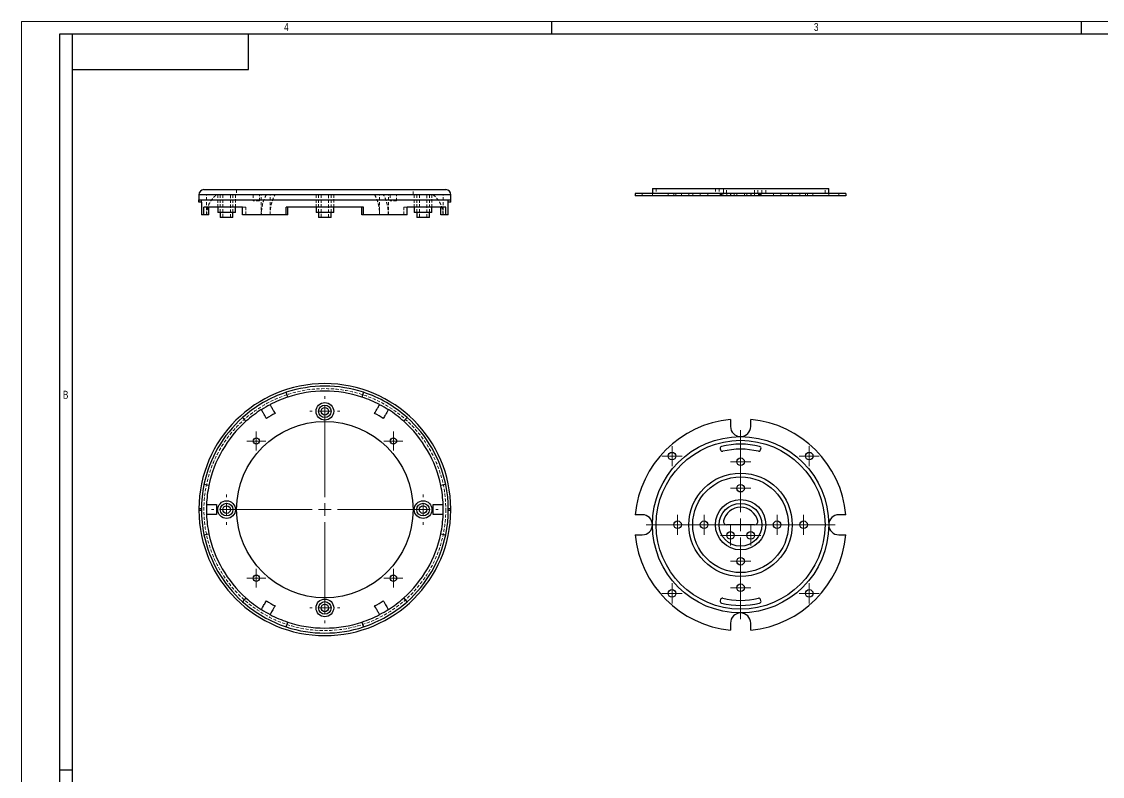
# Model space of a CAD drawing. Header units: millimetres. Extents: x 0 to 841, y 0 to 594.
# Drawn here: x 0 to 428.9, y 294.5 to 594 of the extents above; entities that cross this region are included whole.
import ezdxf

# ---------------------------------------------------------------- set-up
doc = ezdxf.new("R2010")
doc.units = ezdxf.units.MM
doc.linetypes.add('HIDDEN', pattern=[1.905, 1.27, -0.635])
doc.layers.add('ОСЕВЫЕ', color=7, linetype='Continuous')
doc.styles.add('SLDTEXTSTYLE4', font='TXT', dxfattribs={"width": 0.75})

# ---------------------------------------------------------------- blocks, each defined once
blk = doc.blocks.new('SW_CENTERMARKSYMBOL_0')
at = {"color": 0, "linetype": 'Continuous', "lineweight": 0}
for p, q in [((0, 5), (0, 6)), ((-5, 0), (-6, 0)), ((0, 0), (-2.5, 0)), ((0, 0), (0, 2.5)), ((0, 0), (0, -2.5)), ((0, 0), (2.5, 0)), ((5, 0), (6, 0)), ((0, -5), (0, -6))]:
    blk.add_line(p, q, dxfattribs=at)
blk = doc.blocks.new('SW_CENTERMARKSYMBOL_1')
at = {"color": 0, "linetype": 'Continuous', "lineweight": 0}
for p, q in [((0, 5), (0, 6)), ((-5, 0), (-6, 0)), ((0, 0), (-2.5, 0)), ((0, 0), (0, 2.5)), ((0, 0), (0, -2.5)), ((0, 0), (2.5, 0)), ((5, 0), (6, 0)), ((0, -5), (0, -6))]:
    blk.add_line(p, q, dxfattribs=at)
blk = doc.blocks.new('SW_CENTERMARKSYMBOL_2')
at = {"color": 0, "linetype": 'Continuous', "lineweight": 0}
for p, q in [((0, 5), (0, 37.5)), ((-5, 0), (-37.5, 0)), ((0, 0), (-2.5, 0)), ((0, 0), (0, 2.5)), ((0, 0), (0, -2.5)), ((0, 0), (2.5, 0)), ((5, 0), (37.5, 0)), ((0, -5), (0, -37.5))]:
    blk.add_line(p, q, dxfattribs=at)
blk = doc.blocks.new('SW_CENTERMARKSYMBOL_3')
at = {"color": 0, "linetype": 'Continuous', "lineweight": 0}
for p, q in [((0, 5), (0, 6)), ((-5, 0), (-6, 0)), ((0, 0), (-2.5, 0)), ((0, 0), (0, 2.5)), ((0, 0), (0, -2.5)), ((0, 0), (2.5, 0)), ((5, 0), (6, 0)), ((0, -5), (0, -6))]:
    blk.add_line(p, q, dxfattribs=at)
blk = doc.blocks.new('SW_CENTERMARKSYMBOL_4')
at = {"color": 0, "linetype": 'Continuous', "lineweight": 0}
for p, q in [((0, 5), (0, 6)), ((-5, 0), (-6, 0)), ((0, 0), (-2.5, 0)), ((0, 0), (0, 2.5)), ((0, 0), (0, -2.5)), ((0, 0), (2.5, 0)), ((5, 0), (6, 0)), ((0, -5), (0, -6))]:
    blk.add_line(p, q, dxfattribs=at)
blk = doc.blocks.new('SW_CENTERMARKSYMBOL_5')
at = {"color": 0, "linetype": 'Continuous', "lineweight": 0}
for p, q in [((-2.5, 0), (-3.75, 0)), ((0, 0), (-2.5, 0)), ((0, 2.5), (0, 3.75)), ((0, 0), (0, 2.5)), ((0, 0), (0, -2.5)), ((0, 0), (2.5, 0)), ((2.5, 0), (3.75, 0)), ((0, -2.5), (0, -3.75))]:
    blk.add_line(p, q, dxfattribs=at)
blk = doc.blocks.new('SW_CENTERMARKSYMBOL_6')
at = {"color": 0, "linetype": 'Continuous', "lineweight": 0}
for p, q in [((-2.5, 0), (-3.75, 0)), ((0, 0), (-2.5, 0)), ((0, 2.5), (0, 3.75)), ((0, 0), (0, 2.5)), ((0, 0), (0, -2.5)), ((0, 0), (2.5, 0)), ((2.5, 0), (3.75, 0)), ((0, -2.5), (0, -3.75))]:
    blk.add_line(p, q, dxfattribs=at)
blk = doc.blocks.new('SW_CENTERMARKSYMBOL_7')
at = {"color": 0, "linetype": 'Continuous', "lineweight": 0}
for p, q in [((-2.5, 0), (-3.75, 0)), ((0, 0), (-2.5, 0)), ((0, 2.5), (0, 3.75)), ((0, 0), (0, 2.5)), ((0, 0), (0, -2.5)), ((0, 0), (2.5, 0)), ((2.5, 0), (3.75, 0)), ((0, -2.5), (0, -3.75))]:
    blk.add_line(p, q, dxfattribs=at)
blk = doc.blocks.new('SW_CENTERMARKSYMBOL_8')
at = {"color": 0, "linetype": 'Continuous', "lineweight": 0}
for p, q in [((-2.5, 0), (-3.75, 0)), ((0, 0), (-2.5, 0)), ((0, 2.5), (0, 3.75)), ((0, 0), (0, 2.5)), ((0, 0), (0, -2.5)), ((0, 0), (2.5, 0)), ((2.5, 0), (3.75, 0)), ((0, -2.5), (0, -3.75))]:
    blk.add_line(p, q, dxfattribs=at)
blk = doc.blocks.new('SW_CENTERMARKSYMBOL_9')
at = {"color": 0, "linetype": 'Continuous', "lineweight": 0}
for p, q in [((0, 5), (0, 37.5)), ((-5, 0), (-37.5, 0)), ((0, 0), (-2.5, 0)), ((0, 0), (0, 2.5)), ((0, 0), (0, -2.5)), ((0, 0), (2.5, 0)), ((5, 0), (37.5, 0)), ((0, -5), (0, -37.5))]:
    blk.add_line(p, q, dxfattribs=at)
blk = doc.blocks.new('SW_CENTERMARKSYMBOL_10')
at = {"color": 0, "linetype": 'Continuous', "lineweight": 0}
for p, q in [((-2.5, 0), (-4, 0)), ((0, 0), (-2.5, 0)), ((0, 2.5), (0, 4)), ((0, 0), (0, 2.5)), ((0, 0), (0, -2.5)), ((0, 0), (2.5, 0)), ((2.5, 0), (4, 0)), ((0, -2.5), (0, -4))]:
    blk.add_line(p, q, dxfattribs=at)
blk = doc.blocks.new('SW_CENTERMARKSYMBOL_11')
at = {"color": 0, "linetype": 'Continuous', "lineweight": 0}
for p, q in [((-2.5, 0), (-4, 0)), ((0, 0), (-2.5, 0)), ((0, 2.5), (0, 4)), ((0, 0), (0, 2.5)), ((0, 0), (0, -2.5)), ((0, 0), (2.5, 0)), ((2.5, 0), (4, 0)), ((0, -2.5), (0, -4))]:
    blk.add_line(p, q, dxfattribs=at)
blk = doc.blocks.new('SW_CENTERMARKSYMBOL_12')
at = {"color": 0, "linetype": 'Continuous', "lineweight": 0}
for p, q in [((-2.5, 0), (-4, 0)), ((0, 0), (-2.5, 0)), ((0, 2.5), (0, 4)), ((0, 0), (0, 2.5)), ((0, 0), (0, -2.5)), ((0, 0), (2.5, 0)), ((2.5, 0), (4, 0)), ((0, -2.5), (0, -4))]:
    blk.add_line(p, q, dxfattribs=at)
blk = doc.blocks.new('SW_CENTERMARKSYMBOL_13')
at = {"color": 0, "linetype": 'Continuous', "lineweight": 0}
for p, q in [((-2.5, 0), (-4, 0)), ((0, 0), (-2.5, 0)), ((0, 2.5), (0, 4)), ((0, 0), (0, 2.5)), ((0, 0), (0, -2.5)), ((0, 0), (2.5, 0)), ((2.5, 0), (4, 0)), ((0, -2.5), (0, -4))]:
    blk.add_line(p, q, dxfattribs=at)
blk = doc.blocks.new('SW_CENTERMARKSYMBOL_14')
at = {"color": 0, "linetype": 'Continuous', "lineweight": 0}
for p, q in [((-2.5, 0), (-4, 0)), ((0, 0), (-2.5, 0)), ((0, 2.5), (0, 4)), ((0, 0), (0, 2.5)), ((0, 0), (0, -2.5)), ((0, 0), (2.5, 0)), ((2.5, 0), (4, 0)), ((0, -2.5), (0, -4))]:
    blk.add_line(p, q, dxfattribs=at)
blk = doc.blocks.new('SW_CENTERMARKSYMBOL_15')
at = {"color": 0, "linetype": 'Continuous', "lineweight": 0}
for p, q in [((-2.5, 0), (-4, 0)), ((0, 0), (-2.5, 0)), ((0, 2.5), (0, 4)), ((0, 0), (0, 2.5)), ((0, 0), (0, -2.5)), ((0, 0), (2.5, 0)), ((2.5, 0), (4, 0)), ((0, -2.5), (0, -4))]:
    blk.add_line(p, q, dxfattribs=at)
blk = doc.blocks.new('SW_CENTERMARKSYMBOL_16')
at = {"color": 0, "linetype": 'Continuous', "lineweight": 0}
for p, q in [((-2.5, 0), (-4, 0)), ((0, 0), (-2.5, 0)), ((0, 2.5), (0, 4)), ((0, 0), (0, 2.5)), ((0, 0), (0, -2.5)), ((0, 0), (2.5, 0)), ((2.5, 0), (4, 0)), ((0, -2.5), (0, -4))]:
    blk.add_line(p, q, dxfattribs=at)
blk = doc.blocks.new('SW_CENTERMARKSYMBOL_17')
at = {"color": 0, "linetype": 'Continuous', "lineweight": 0}
for p, q in [((-2.5, 0), (-4, 0)), ((0, 0), (-2.5, 0)), ((0, 2.5), (0, 4)), ((0, 0), (0, 2.5)), ((0, 0), (0, -2.5)), ((0, 0), (2.5, 0)), ((2.5, 0), (4, 0)), ((0, -2.5), (0, -4))]:
    blk.add_line(p, q, dxfattribs=at)
blk = doc.blocks.new('SW_CENTERMARKSYMBOL_18')
at = {"color": 0, "linetype": 'Continuous', "lineweight": 0}
for p, q in [((-2.5, 0), (-4, 0)), ((0, 0), (-2.5, 0)), ((0, 2.5), (0, 4)), ((0, 0), (0, 2.5)), ((0, 0), (0, -2.5)), ((0, 0), (2.5, 0)), ((2.5, 0), (4, 0)), ((0, -2.5), (0, -4))]:
    blk.add_line(p, q, dxfattribs=at)
blk = doc.blocks.new('SW_CENTERMARKSYMBOL_19')
at = {"color": 0, "linetype": 'Continuous', "lineweight": 0}
for p, q in [((-2.5, 0), (-4, 0)), ((0, 0), (-2.5, 0)), ((0, 2.5), (0, 4)), ((0, 0), (0, 2.5)), ((0, 0), (0, -2.5)), ((0, 0), (2.5, 0)), ((2.5, 0), (4, 0)), ((0, -2.5), (0, -4))]:
    blk.add_line(p, q, dxfattribs=at)
blk = doc.blocks.new('SW_CENTERMARKSYMBOL_20')
at = {"color": 0, "linetype": 'Continuous', "lineweight": 0}
for p, q in [((-2.5, 0), (-4, 0)), ((0, 0), (-2.5, 0)), ((0, 2.5), (0, 4)), ((0, 0), (0, 2.5)), ((0, 0), (0, -2.5)), ((0, 0), (2.5, 0)), ((2.5, 0), (4, 0)), ((0, -2.5), (0, -4))]:
    blk.add_line(p, q, dxfattribs=at)
blk = doc.blocks.new('SW_CENTERMARKSYMBOL_21')
at = {"color": 0, "linetype": 'Continuous', "lineweight": 0}
for p, q in [((-2.5, 0), (-4, 0)), ((0, 0), (-2.5, 0)), ((0, 2.5), (0, 4)), ((0, 0), (0, 2.5)), ((0, 0), (0, -2.5)), ((0, 0), (2.5, 0)), ((2.5, 0), (4, 0)), ((0, -2.5), (0, -4))]:
    blk.add_line(p, q, dxfattribs=at)
blk = doc.blocks.new('SW_CENTERMARKSYMBOL_22')
at = {"color": 0, "linetype": 'Continuous', "lineweight": 0}
for p, q in [((-2.5, 0), (-4, 0)), ((0, 0), (-2.5, 0)), ((0, 2.5), (0, 4)), ((0, 0), (0, 2.5)), ((0, 0), (0, -2.5)), ((0, 0), (2.5, 0)), ((2.5, 0), (4, 0)), ((0, -2.5), (0, -4))]:
    blk.add_line(p, q, dxfattribs=at)
blk = doc.blocks.new('SW_CENTERMARKSYMBOL_23')
at = {"color": 0, "linetype": 'Continuous', "lineweight": 0}
for p, q in [((-2.5, 0), (-4, 0)), ((0, 0), (-2.5, 0)), ((0, 2.5), (0, 4)), ((0, 0), (0, 2.5)), ((0, 0), (0, -2.5)), ((0, 0), (2.5, 0)), ((2.5, 0), (4, 0)), ((0, -2.5), (0, -4))]:
    blk.add_line(p, q, dxfattribs=at)

msp = doc.modelspace()

# ---------------------------------------------------------------- linework, layer by layer
at = {"color": 7, "linetype": 'Continuous', "lineweight": 25}
for p, q in [((20, 589), (20, 5)), ((836, 589), (20, 589)), ((20, 589), (20, 5)), ((90, 575), (90, 589)), ((20, 575), (90, 575)), ((250.33, 527.83), (250.33, 525.83)), ((250.33, 527.83), (285.33, 527.83)), ((285.33, 527.83), (320.33, 527.83)), ((320.33, 525.83), (320.33, 527.83)), ((70.34, 525.32), (70.34, 522.32)), ((70.34, 522.32), (70.34, 523.32)), ((70.34, 523.32), (170.34, 523.32)), ((71.34, 522.32), (71.34, 523.32)), ((72.34, 527.32), (120.34, 527.32)), ((120.34, 527.32), (168.34, 527.32)), ((169.34, 522.32), (169.34, 523.32)), ((170.34, 522.32), (170.34, 525.32)), ((170.34, 522.32), (170.34, 523.32)), ((243.52, 525.83), (243.52, 524.83)), ((281.33, 525.83), (243.52, 525.83)), ((281.33, 524.83), (243.52, 524.83)), ((281.33, 525.83), (281.33, 524.83)), ((289.33, 525.83), (281.33, 525.83)), ((289.33, 524.83), (281.33, 524.83)), ((327.14, 525.83), (289.33, 525.83)), ((289.33, 525.83), (289.33, 524.83)), ((327.14, 524.83), (289.33, 524.83)), ((327.14, 525.83), (327.14, 524.83)), ((70.34, 522.32), (70.34, 522.32)), ((71.34, 522.32), (70.34, 522.32)), ((71.34, 522.32), (71.34, 517.32)), ((72.37, 517.32), (72.37, 520.32)), ((87.7, 520.32), (72.37, 520.32)), ((74.33, 517.32), (74.33, 520.32)), ((77.84, 520.32), (77.84, 518.32)), ((84.84, 518.32), (84.84, 520.32)), ((87.7, 517.32), (87.7, 520.32)), ((135.67, 520.32), (105.01, 520.32)), ((105.01, 517.32), (105.01, 520.32)), ((105.63, 517.32), (105.63, 520.32)), ((116.84, 520.32), (116.84, 518.32)), ((123.84, 518.32), (123.84, 520.32)), ((135.04, 517.32), (135.04, 520.32)), ((135.67, 517.32), (135.67, 520.32)), ((168.31, 520.32), (152.98, 520.32)), ((152.98, 517.32), (152.98, 520.32)), ((155.84, 520.32), (155.84, 518.32)), ((162.84, 518.32), (162.84, 520.32)), ((166.35, 517.32), (166.35, 520.32)), ((168.31, 517.32), (168.31, 520.32)), ((169.34, 517.32), (169.34, 522.32)), ((170.34, 522.32), (169.34, 522.32)), ((170.34, 522.32), (170.34, 522.32)), ((72.37, 517.32), (71.34, 517.32)), ((74.33, 517.32), (72.37, 517.32)), ((84.84, 518.32), (77.84, 518.32)), ((78.84, 518.32), (78.84, 516.32)), ((83.84, 516.32), (78.84, 516.32)), ((83.84, 516.32), (83.84, 518.32)), ((105.01, 517.32), (87.7, 517.32)), ((105.63, 517.32), (105.01, 517.32)), ((123.84, 518.32), (116.84, 518.32)), ((117.84, 518.32), (117.84, 516.32)), ((122.84, 516.32), (117.84, 516.32)), ((122.84, 516.32), (122.84, 518.32)), ((135.67, 517.32), (135.04, 517.32)), ((152.98, 517.32), (135.67, 517.32)), ((162.84, 518.32), (155.84, 518.32)), ((156.84, 518.32), (156.84, 516.32)), ((161.84, 516.32), (156.84, 516.32)), ((161.84, 516.32), (161.84, 518.32)), ((168.31, 517.32), (166.35, 517.32)), ((169.34, 517.32), (168.31, 517.32)), ((105.63, 445), (105.01, 446.9)), ((135.67, 446.9), (135.04, 445)), ((98.61, 441.99), (98.59, 442.03)), ((142.09, 442.03), (142.06, 441.99)), ((95.13, 440.03), (95.15, 439.99)), ((145.53, 439.99), (145.55, 440.03)), ((87.7, 436.91), (89.03, 435.41)), ((151.65, 435.41), (152.98, 436.91)), ((281.33, 436.16), (281.33, 433.35)), ((289.33, 433.35), (289.33, 436.16)), ((277.25, 424.53), (277.38, 424.05)), ((293.29, 424.05), (293.42, 424.53)), ((74.33, 409.95), (72.37, 410.35)), ((168.31, 410.35), (166.35, 409.95)), ((71.34, 400.61), (70.34, 400.61)), ((70.34, 400.11), (71.34, 400.11)), ((73.42, 402.36), (73.38, 402.36)), ((167.3, 402.36), (167.25, 402.36)), ((170.34, 400.61), (169.34, 400.61)), ((169.34, 400.11), (170.34, 400.11)), ((73.38, 398.36), (73.42, 398.36)), ((167.25, 398.36), (167.3, 398.36)), ((246.33, 398.35), (243.52, 398.35)), ((327.14, 398.35), (324.33, 398.35)), ((72.37, 390.37), (74.33, 390.77)), ((166.35, 390.77), (168.31, 390.37)), ((243.52, 390.35), (246.33, 390.35)), ((290.9, 394.35), (279.77, 394.35)), ((324.33, 390.35), (327.14, 390.35)), ((89.03, 365.31), (87.7, 363.81)), ((152.98, 363.81), (151.65, 365.31)), ((277.38, 364.66), (277.25, 364.18)), ((293.42, 364.18), (293.29, 364.66)), ((95.15, 360.73), (95.13, 360.69)), ((145.55, 360.69), (145.53, 360.73)), ((98.59, 358.69), (98.61, 358.73)), ((142.06, 358.73), (142.09, 358.69)), ((105.01, 353.82), (105.63, 355.72)), ((135.04, 355.72), (135.67, 353.82)), ((281.33, 355.35), (281.33, 352.54)), ((289.33, 352.54), (289.33, 355.35))]:
    msp.add_line(p, q, dxfattribs=at)
at = {"color": 7, "linetype": 'HIDDEN', "lineweight": 18}
for p, q in [((251.83, 527.83), (251.83, 525.83)), ((275.33, 527.83), (275.33, 525.83)), ((276.84, 527.83), (276.84, 525.83)), ((278.5, 527.83), (278.5, 525.83)), ((278.53, 525.83), (278.53, 527.83)), ((279.77, 525.83), (279.77, 527.83)), ((290.9, 525.83), (290.9, 527.83)), ((292.13, 525.83), (292.13, 527.83)), ((292.16, 525.83), (292.16, 527.83)), ((293.82, 525.83), (293.82, 527.83)), ((295.33, 525.83), (295.33, 527.83)), ((318.83, 525.83), (318.83, 527.83)), ((70.34, 525.32), (73.38, 525.32)), ((95.13, 525.32), (73.38, 525.32)), ((73.38, 517.32), (73.38, 525.32)), ((77.34, 525.32), (77.34, 525.29)), ((77.39, 525.29), (77.34, 525.29)), ((77.39, 525.29), (77.39, 525.32)), ((77.84, 525.32), (77.84, 520.32)), ((78.84, 525.32), (78.84, 518.32)), ((78.84, 525.32), (78.84, 518.32)), ((79.84, 525.32), (79.84, 516.32)), ((82.84, 516.32), (82.84, 525.32)), ((83.84, 518.32), (83.84, 525.32)), ((83.84, 518.32), (83.84, 525.32)), ((84.84, 520.32), (84.84, 525.32)), ((85.34, 527.32), (85.34, 525.32)), ((91.87, 525.32), (91.87, 522.82)), ((94.37, 522.82), (94.37, 525.32)), ((95.13, 525.32), (97.13, 525.32)), ((95.13, 517.32), (95.13, 525.32)), ((97.13, 525.29), (97.13, 525.32)), ((97.13, 525.32), (98.59, 525.32)), ((100.59, 525.29), (97.13, 525.29)), ((142.09, 525.32), (98.59, 525.32)), ((98.59, 517.32), (98.59, 525.32)), ((100.59, 525.29), (100.59, 525.32)), ((116.84, 525.32), (116.84, 520.32)), ((117.84, 525.32), (117.84, 518.32)), ((117.84, 525.32), (117.84, 518.32)), ((118.84, 525.32), (118.84, 516.32)), ((121.84, 516.32), (121.84, 525.32)), ((122.84, 518.32), (122.84, 525.32)), ((122.84, 518.32), (122.84, 525.32)), ((123.84, 520.32), (123.84, 525.32)), ((140.08, 525.29), (140.08, 525.32)), ((143.55, 525.29), (140.08, 525.29)), ((142.09, 517.32), (142.09, 525.32)), ((142.09, 525.32), (143.55, 525.32)), ((143.55, 525.32), (145.55, 525.32)), ((143.55, 525.29), (143.55, 525.32)), ((167.3, 525.32), (145.55, 525.32)), ((145.55, 517.32), (145.55, 525.32)), ((146.31, 525.32), (146.31, 522.82)), ((148.81, 522.82), (148.81, 525.32)), ((155.34, 525.32), (155.34, 527.32)), ((155.84, 525.32), (155.84, 520.32)), ((156.84, 525.32), (156.84, 518.32)), ((156.84, 525.32), (156.84, 518.32)), ((157.84, 525.32), (157.84, 516.32)), ((160.84, 516.32), (160.84, 525.32)), ((161.84, 518.32), (161.84, 525.32)), ((161.84, 518.32), (161.84, 525.32)), ((162.84, 520.32), (162.84, 525.32)), ((163.29, 525.29), (163.29, 525.32)), ((163.34, 525.29), (163.29, 525.29)), ((163.34, 525.29), (163.34, 525.32)), ((167.3, 517.32), (167.3, 525.32)), ((167.3, 525.32), (170.34, 525.32)), ((246.33, 525.83), (246.33, 524.83)), ((250.33, 524.83), (250.33, 525.83)), ((256.61, 525.83), (256.61, 524.83)), ((258.83, 525.83), (258.83, 524.83)), ((259.61, 524.83), (259.61, 525.83)), ((261.83, 524.83), (261.83, 525.83)), ((264.83, 525.83), (264.83, 524.83)), ((266.33, 525.83), (266.33, 524.83)), ((269.33, 525.83), (269.33, 524.83)), ((272.33, 524.83), (272.33, 525.83)), ((277.22, 525.83), (277.22, 524.83)), ((277.25, 524.83), (277.25, 525.83)), ((277.38, 524.83), (277.38, 525.83)), ((277.79, 524.83), (277.79, 525.83)), ((278.28, 524.83), (278.28, 525.83)), ((279.83, 525.83), (279.83, 524.83)), ((282.83, 524.83), (282.83, 525.83)), ((283.83, 525.83), (283.83, 524.83)), ((286.83, 524.83), (286.83, 525.83)), ((287.83, 525.83), (287.83, 524.83)), ((290.83, 524.83), (290.83, 525.83)), ((292.39, 524.83), (292.39, 525.83)), ((292.87, 524.83), (292.87, 525.83)), ((293.29, 524.83), (293.29, 525.83)), ((293.42, 524.83), (293.42, 525.83)), ((293.44, 524.83), (293.44, 525.83)), ((298.33, 525.83), (298.33, 524.83)), ((301.33, 524.83), (301.33, 525.83)), ((304.33, 524.83), (304.33, 525.83)), ((305.83, 524.83), (305.83, 525.83)), ((308.83, 525.83), (308.83, 524.83)), ((311.06, 525.83), (311.06, 524.83)), ((311.83, 524.83), (311.83, 525.83)), ((314.06, 524.83), (314.06, 525.83)), ((320.33, 525.83), (320.33, 524.83)), ((324.33, 525.83), (324.33, 524.83)), ((87.7, 520.32), (89.03, 520.32)), ((89.03, 517.32), (89.03, 520.32)), ((94.37, 522.82), (91.87, 522.82)), ((148.81, 522.82), (146.31, 522.82)), ((151.65, 517.32), (151.65, 520.32)), ((151.65, 520.32), (152.98, 520.32))]:
    msp.add_line(p, q, dxfattribs=at)
at = {"color": 8, "linetype": 'Continuous', "lineweight": 25}
for p, q in [((120.34, 525.32), (70.34, 525.32)), ((170.34, 525.32), (120.34, 525.32))]:
    msp.add_line(p, q, dxfattribs=at)
at = {"color": 7, "linetype": 'HIDDEN', "lineweight": 18}
msp.add_circle((120.34, 400.36), 48, dxfattribs=at)
at = {"color": 7, "linetype": 'Continuous', "lineweight": 25}
for centre, radius in [((120.34, 439.36), 3.5), ((120.34, 439.36), 2.5), ((120.34, 439.36), 1.5), ((120.34, 400.36), 35), ((285.33, 394.35), 35), ((93.12, 427.58), 1.25), ((147.56, 427.58), 1.25), ((285.33, 394.35), 33.5), ((258.11, 421.58), 1.5), ((285.33, 419.35), 1.5), ((312.56, 421.58), 1.5), ((285.33, 394.35), 20.5), ((285.33, 394.35), 19), ((285.33, 408.85), 1.5), ((81.34, 400.36), 3.5), ((159.34, 400.36), 3.5), ((285.33, 394.35), 10), ((81.34, 400.36), 2.5), ((81.34, 400.36), 1.5), ((159.34, 400.36), 2.5), ((159.34, 400.36), 1.5), ((285.33, 394.35), 8.49), ((260.33, 394.35), 1.5), ((270.83, 394.35), 1.5), ((299.83, 394.35), 1.5), ((310.33, 394.35), 1.5), ((281.33, 390.11), 1.5), ((289.33, 390.11), 1.5), ((285.33, 379.85), 1.5), ((93.12, 373.14), 1.25), ((147.56, 373.14), 1.25), ((285.33, 369.35), 1.5), ((120.34, 361.36), 3.5), ((258.11, 367.13), 1.5), ((312.56, 367.13), 1.5), ((120.34, 361.36), 2.5), ((120.34, 361.36), 1.5)]:
    msp.add_circle(centre, radius, dxfattribs=at)
for centre, radius, start, end in [((72.34, 525.32), 2, 90, 180), ((168.34, 525.32), 2, 0, 90), ((120.34, 400.36), 50, 0.2865, 179.7135), ((120.34, 400.36), 49, 108.2317, 131.7683), ((120.34, 400.36), 49, 71.7683, 108.2317), ((120.34, 400.36), 47, 71.7683, 108.2317), ((120.34, 400.36), 49, 48.2317, 71.7683), ((120.34, 400.36), 46.96, 117.5589, 122.4411), ((120.34, 400.36), 47, 108.2317, 117.5611), ((120.34, 400.36), 47, 62.4389, 71.7683), ((120.34, 400.36), 46.96, 57.5589, 62.4411), ((120.34, 400.36), 47, 122.4389, 131.7683), ((120.34, 400.36), 43, 117.3341, 122.6659), ((120.34, 400.36), 43, 57.3341, 62.6659), ((120.34, 400.36), 47, 48.2317, 57.5611), ((120.34, 400.36), 49, 131.7683, 168.2317), ((120.34, 400.36), 47, 131.7683, 168.2317), ((120.34, 400.36), 47, 11.7683, 48.2317), ((120.34, 400.36), 49, 11.7683, 48.2317), ((285.33, 394.35), 42, 95.465, 174.535), ((285.33, 433.35), 4, 180, 0), ((285.33, 394.35), 42, 5.465, 84.535), ((277.97, 424.72), 0.75, 103.6248, 195), ((285.33, 394.35), 32, 76.3752, 103.6248), ((292.69, 424.72), 0.75, 345, 76.3752), ((278.1, 424.24), 0.75, 195, 283.6024), ((285.33, 394.35), 30, 76.3976, 103.6024), ((292.56, 424.24), 0.75, 256.3976, 345), ((120.34, 400.36), 49, 168.2317, 191.7683), ((120.34, 400.36), 47, 168.2317, 177.5611), ((120.34, 400.36), 47, 2.4389, 11.7683), ((120.34, 400.36), 49, 348.2317, 11.7683), ((120.34, 400.36), 50, 179.7135, 180.2865), ((120.34, 400.36), 50, 180.2865, 359.7135), ((120.34, 400.36), 46.96, 177.5589, 182.4411), ((120.34, 400.36), 43, 177.3341, 182.6659), ((120.34, 400.36), 43, 357.3341, 2.6659), ((120.34, 400.36), 46.96, 357.5589, 2.4411), ((120.34, 400.36), 50, 359.7135, 0.2865), ((285.33, 394.35), 6.97, 12.7818, 167.2182), ((120.34, 400.36), 47, 182.4389, 191.7683), ((120.34, 400.36), 47, 348.2317, 357.5611), ((246.33, 394.35), 4, 270, 90), ((279.77, 395.61), 1.26, 167.2182, 270), ((290.9, 395.61), 1.26, 270, 12.7818), ((324.33, 394.35), 4, 90, 270), ((120.34, 400.36), 49, 191.7683, 228.2317), ((120.34, 400.36), 47, 191.7683, 228.2317), ((120.34, 400.36), 47, 311.7683, 348.2317), ((120.34, 400.36), 49, 311.7683, 348.2317), ((285.33, 394.35), 42, 185.465, 264.535), ((285.33, 394.35), 42, 275.465, 354.535), ((120.34, 400.36), 47, 228.2317, 237.5611), ((120.34, 400.36), 47, 302.4389, 311.7683), ((278.1, 364.46), 0.75, 76.3976, 165), ((285.33, 394.35), 30, 256.3976, 283.6024), ((292.56, 364.46), 0.75, 15, 103.6024), ((120.34, 400.36), 49, 228.2317, 251.7683), ((120.34, 400.36), 46.96, 237.5589, 242.4411), ((120.34, 400.36), 43, 237.3341, 242.6659), ((120.34, 400.36), 49, 288.2317, 311.7683), ((120.34, 400.36), 43, 297.3341, 302.6659), ((120.34, 400.36), 46.96, 297.5589, 302.4411), ((277.97, 363.98), 0.75, 165, 256.3752), ((285.33, 394.35), 32, 256.3752, 283.6248), ((292.69, 363.98), 0.75, 283.6248, 15), ((120.34, 400.36), 47, 242.4389, 251.7683), ((120.34, 400.36), 47, 288.2317, 297.5611), ((285.33, 355.35), 4, 0, 180), ((120.34, 400.36), 49, 251.7683, 288.2317), ((120.34, 400.36), 47, 251.7683, 288.2317)]:
    msp.add_arc(centre, radius, start, end, dxfattribs=at)
at = {"color": 7, "linetype": 'HIDDEN', "lineweight": 18}
for points, knots in [([(73.42, 517.32), (73.43, 518.09), (73.53, 518.87), (73.88, 520.35), (74.14, 521.07), (74.83, 522.46), (75.25, 523.1), (75.98, 523.98), (76.24, 524.27), (76.79, 524.81), (77.08, 525.06), (77.39, 525.29)], [0, 0, 0, 0, 0.25, 0.25, 0.5, 0.5, 0.75, 0.75, 0.875, 0.875, 1, 1, 1, 1]), ([(97.13, 525.29), (96.82, 524.82), (96.55, 524.28), (96.06, 523.11), (95.85, 522.45), (95.51, 521.08), (95.38, 520.36), (95.2, 518.86), (95.15, 518.1), (95.15, 517.32)], [0, 0, 0, 0, 0.25, 0.25, 0.5, 0.5, 0.75, 0.75, 1, 1, 1, 1]), ([(98.61, 517.32), (98.62, 518.1), (98.66, 518.86), (98.84, 520.34), (98.97, 521.08), (99.31, 522.44), (99.52, 523.09), (100.01, 524.28), (100.29, 524.82), (100.59, 525.29)], [0, 0, 0, 0, 0.25, 0.25, 0.5, 0.5, 0.75, 0.75, 1, 1, 1, 1]), ([(140.08, 525.29), (140.39, 524.82), (140.66, 524.28), (141.15, 523.11), (141.36, 522.45), (141.7, 521.08), (141.83, 520.36), (142.01, 518.86), (142.06, 518.1), (142.06, 517.32)], [0, 0, 0, 0, 0.25, 0.25, 0.5, 0.5, 0.75, 0.75, 1, 1, 1, 1]), ([(145.53, 517.32), (145.53, 518.1), (145.48, 518.86), (145.3, 520.34), (145.17, 521.08), (144.83, 522.44), (144.62, 523.09), (144.13, 524.28), (143.85, 524.82), (143.55, 525.29)], [0, 0, 0, 0, 0.25, 0.25, 0.5, 0.5, 0.75, 0.75, 1, 1, 1, 1]), ([(163.29, 525.29), (163.9, 524.82), (164.45, 524.29), (165.18, 523.4), (165.41, 523.09), (165.83, 522.45), (166.02, 522.11), (166.36, 521.43), (166.51, 521.08), (166.77, 520.36), (166.88, 519.98), (167.15, 518.86), (167.25, 518.09), (167.25, 517.32)], [0, 0, 0, 0, 0.25, 0.25, 0.375, 0.375, 0.5, 0.5, 0.625, 0.625, 0.75, 0.75, 1, 1, 1, 1])]:
    msp.add_open_spline(points, degree=3, knots=knots, dxfattribs=at)
at = {"color": 7, "linetype": 'Continuous', "lineweight": 25}
for points, knots in [([(98.64, 441.95), (98.65, 441.93), (98.68, 441.87), (98.89, 441.51), (99.25, 440.89), (99.68, 440.14), (100.14, 439.35), (100.44, 438.82), (100.59, 438.56)], [0, 0, 0, 0, 0.133302, 0.333493, 0.528052, 0.72825, 0.86321, 1, 1, 1, 1]), ([(140.08, 438.56), (140.3, 438.93), (140.73, 439.69), (141.26, 440.59), (141.67, 441.3), (141.91, 441.72), (142.02, 441.92), (142.04, 441.94), (142.04, 441.95)], [0, 0, 0, 0, 0.199235, 0.404244, 0.603496, 0.808534, 0.946354, 1, 1, 1, 1]), ([(97.13, 436.56), (96.92, 436.93), (96.48, 437.69), (95.96, 438.59), (95.55, 439.3), (95.31, 439.72), (95.19, 439.92), (95.18, 439.94), (95.17, 439.95)], [0, 0, 0, 0, 0.199235, 0.404244, 0.603496, 0.808534, 0.946354, 1, 1, 1, 1]), ([(145.5, 439.95), (145.49, 439.93), (145.46, 439.87), (145.25, 439.51), (144.9, 438.89), (144.46, 438.14), (144, 437.35), (143.7, 436.82), (143.55, 436.56)], [0, 0, 0, 0, 0.133302, 0.333493, 0.528052, 0.72825, 0.86321, 1, 1, 1, 1]), ([(73.47, 402.36), (73.48, 402.36), (73.51, 402.36), (73.8, 402.36), (74.41, 402.36), (75.3, 402.36), (76.31, 402.36), (77.07, 402.36), (77.39, 402.36)], [0, 0, 0, 0, 0.039726, 0.242791, 0.445856, 0.648916, 0.851977, 1, 1, 1, 1]), ([(163.29, 402.36), (163.9, 402.36), (164.45, 402.36), (165.18, 402.36), (165.41, 402.36), (165.83, 402.36), (166.02, 402.36), (166.36, 402.36), (166.51, 402.36), (166.77, 402.36), (166.88, 402.36), (167.15, 402.36), (167.25, 402.36), (167.25, 402.36)], [0, 0, 0, 0, 0.25, 0.25, 0.375, 0.375, 0.5, 0.5, 0.625, 0.625, 0.75, 0.75, 1, 1, 1, 1]), ([(77.39, 398.36), (77.06, 398.36), (76.41, 398.36), (75.47, 398.36), (74.61, 398.36), (74, 398.36), (73.66, 398.36), (73.5, 398.36), (73.48, 398.36), (73.47, 398.36)], [0, 0, 0, 0, 0.150071, 0.300142, 0.503376, 0.706609, 0.833447, 0.960285, 1, 1, 1, 1]), ([(167.21, 398.36), (167.2, 398.36), (167.16, 398.36), (166.88, 398.36), (166.27, 398.36), (165.38, 398.36), (164.37, 398.36), (163.61, 398.36), (163.29, 398.36)], [0, 0, 0, 0, 0.039726, 0.242791, 0.445856, 0.648916, 0.851977, 1, 1, 1, 1]), ([(95.17, 360.77), (95.19, 360.79), (95.22, 360.85), (95.43, 361.21), (95.78, 361.83), (96.22, 362.58), (96.67, 363.37), (96.98, 363.9), (97.13, 364.16)], [0, 0, 0, 0, 0.133302, 0.333493, 0.528052, 0.72825, 0.86321, 1, 1, 1, 1]), ([(100.59, 362.16), (100.38, 361.79), (99.94, 361.03), (99.42, 360.13), (99.01, 359.42), (98.77, 359), (98.66, 358.8), (98.64, 358.78), (98.64, 358.77)], [0, 0, 0, 0, 0.199235, 0.404244, 0.603496, 0.808534, 0.946354, 1, 1, 1, 1]), ([(142.04, 358.77), (142.03, 358.79), (142, 358.85), (141.79, 359.21), (141.43, 359.83), (141, 360.58), (140.54, 361.37), (140.24, 361.9), (140.08, 362.16)], [0, 0, 0, 0, 0.133302, 0.333493, 0.528052, 0.72825, 0.86321, 1, 1, 1, 1]), ([(143.55, 364.16), (143.76, 363.79), (144.2, 363.03), (144.72, 362.13), (145.13, 361.42), (145.37, 361), (145.49, 360.8), (145.5, 360.78), (145.5, 360.77)], [0, 0, 0, 0, 0.199235, 0.404244, 0.603496, 0.808534, 0.946354, 1, 1, 1, 1])]:
    msp.add_open_spline(points, degree=3, knots=knots, dxfattribs=at)
at = {"layer": 'ОСЕВЫЕ', "lineweight": 18}
for q in [(841, 594), (0, 0)]:
    msp.add_line((0, 594), q, dxfattribs=at)
at = {"layer": 'ОСЕВЫЕ', "lineweight": 25}
for p, q in [((210.25, 594), (210.25, 589)), ((420.5, 594), (420.5, 589)), ((20, 589), (15, 589)), ((15, 589), (15, 292)), ((20, 297), (15, 297))]:
    msp.add_line(p, q, dxfattribs=at)

# ---------------------------------------------------------------- block references
at = {"color": 7, "linetype": 'Continuous', "lineweight": 0}
for name, p in [('SW_CENTERMARKSYMBOL_1', (120.34, 439.36)), ('SW_CENTERMARKSYMBOL_2', (120.34, 400.36)), ('SW_CENTERMARKSYMBOL_5', (93.12, 427.58)), ('SW_CENTERMARKSYMBOL_6', (147.56, 427.58)), ('SW_CENTERMARKSYMBOL_9', (285.33, 394.35)), ('SW_CENTERMARKSYMBOL_17', (258.11, 421.58)), ('SW_CENTERMARKSYMBOL_16', (312.56, 421.58)), ('SW_CENTERMARKSYMBOL_13', (285.33, 419.35)), ('SW_CENTERMARKSYMBOL_23', (285.33, 408.85)), ('SW_CENTERMARKSYMBOL_4', (81.34, 400.36)), ('SW_CENTERMARKSYMBOL_0', (159.34, 400.36)), ('SW_CENTERMARKSYMBOL_10', (260.33, 394.35)), ('SW_CENTERMARKSYMBOL_20', (270.83, 394.35)), ('SW_CENTERMARKSYMBOL_22', (299.83, 394.35)), ('SW_CENTERMARKSYMBOL_11', (310.33, 394.35)), ('SW_CENTERMARKSYMBOL_19', (281.33, 390.11)), ('SW_CENTERMARKSYMBOL_18', (289.33, 390.11)), ('SW_CENTERMARKSYMBOL_21', (285.33, 379.85)), ('SW_CENTERMARKSYMBOL_8', (93.12, 373.14)), ('SW_CENTERMARKSYMBOL_7', (147.56, 373.14)), ('SW_CENTERMARKSYMBOL_12', (285.33, 369.35)), ('SW_CENTERMARKSYMBOL_14', (258.11, 367.13)), ('SW_CENTERMARKSYMBOL_15', (312.56, 367.13)), ('SW_CENTERMARKSYMBOL_3', (120.34, 361.36))]:
    msp.add_blockref(name, p, dxfattribs=at)

# ---------------------------------------------------------------- texts
at = {"color": 7, "linetype": 'Continuous', "lineweight": 0, "char_height": 3.17, "attachment_point": 2, "style": 'SLDTEXTSTYLE4'}
for s, insert in [('4', (105.09, 593.45)), ('3', (315.34, 593.45)), ('B', (17.48, 447.51))]:
    msp.add_mtext(s, dxfattribs=dict(at, insert=insert))

doc.saveas('drawing.dxf')
